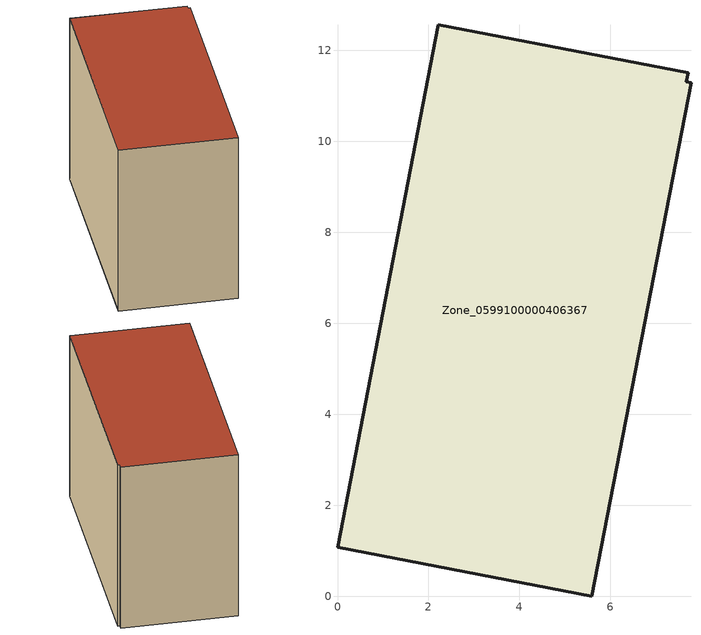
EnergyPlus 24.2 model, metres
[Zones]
Zone_0599100000406367
 floor ground (C_G): 0,1.08 2.21,12.56 7.71,11.5 7.67,11.3 7.77,11.29 5.59,0 z0
 wall outside (C_F): 2.21,12.56 0,1.08 5.59,0 7.77,11.29 7.67,11.3 7.71,11.5 2.21,12.56 z0:8.87
 roof outside (C_R): 5.59,0 7.77,11.29 7.67,11.3 7.71,11.5 2.21,12.56 0,1.08 z8.87
[BUILDING]
Pand.0599100000406367: North Axis=0; Terrain=City; Loads Convergence Tolerance Value=0.04; Temperature Convergence Tolerance Value=0.4; Solar Distribution=FullExterior; Maximum Number of Warmup Days=25; Minimum Number of Warmup Days=1
[Site:Location]
Rotterdam.The.Hague.AP_ZH_NLD Design_Conditions: Latitude=51.96; Longitude=4.45; Time Zone=1; Elevation=-4.5
[SITE:GROUNDTEMPERATURE:BUILDINGSURFACE]
18, 18, 18, 18, 18, 18, 18, 18, 18, 18, 18, 18
[MATERIAL] Thermal Absorptance=0.9; Solar Absorptance=0.7; Visible Absorptance=0.7
Name | Roughness | Thickness | Conductivity | Density | Specific Heat
G.TI.1992-2005 | MediumSmooth | 0.15 | 0.06 | 540 | 1210
F.TI.1992-2005 | Rough | 0.3 | 0.12 | 1920 | 840
R.TI.1992-2005 | MediumRough | 0.2 | 0.08 | 1500 | 1000
[CONSTRUCTION]
C_G: G.TI.1992-2005
C_F: F.TI.1992-2005
C_R: R.TI.1992-2005
[ZONE]
Zone_0599100000406367: Type=1; Multiplier=1; Ceiling Height=Autocalculate; Volume=Autocalculate; Floor Area=autocalculate; Part of Total Floor Area=Yes
[ZONEINFILTRATION:DESIGNFLOWRATE]
Infil_Zone_0599100000406367: Zone or ZoneList or Space or SpaceList=Zone_0599100000406367; Schedule=AlwaysOn; Design Flow Rate Calculation Method=Flow/Area; Flow Rate per Floor Area=0.0015; Constant Term Coefficient=1; Temperature Term Coefficient=0; Velocity Term Coefficient=0; Velocity Squared Term Coefficient=0
[HVACTEMPLATE:ZONE:IDEALLOADSAIRSYSTEM]
Zone_0599100000406367: Maximum Heating Supply Air Temperature=50; Minimum Cooling Supply Air Temperature=13; Maximum Heating Supply Air Humidity Ratio=0.0156; Minimum Cooling Supply Air Humidity Ratio=0.0077; Heating Limit=NoLimit; Cooling Limit=NoLimit; Dehumidification Control Type=ConstantSensibleHeatRatio; Cooling Sensible Heat Ratio=0.7; Dehumidification Setpoint=60; Humidification Control Type=None; Humidification Setpoint=30; Outdoor Air Method=None; Outdoor Air Flow Rate per Person=0.00944; Outdoor Air Flow Rate per Zone Floor Area=0; Outdoor Air Flow Rate per Zone=0; Demand Controlled Ventilation Type=None; Outdoor Air Economizer Type=NoEconomizer; Heat Recovery Type=None; Sensible Heat Recovery Effectiveness=0.7; Latent Heat Recovery Effectiveness=0.65
[ZONECONTROL:THERMOSTAT]
ThermostatControl_Zone_0599100000406367: Zone or ZoneList=Zone_0599100000406367; Control Type Schedule=DualSetpointControlType; Control 1=Thermostat_Zone_0599100000406367; Temperature Difference Between Cutout And Setpoint=0
[THERMOSTATSETPOINT:DUALSETPOINT]
Thermostat_Zone_0599100000406367: Heating Setpoint Temperature Schedule=HeatingSetpoint_Zone_0599100000406367; Cooling Setpoint Temperature Schedule=CoolingSetpoint_Zone_0599100000406367
[SCHEDULE:COMPACT]
HeatingSetpoint_Zone_0599100000406367: Through: 12/31, For: AllDays, Until: 24:00, 21
CoolingSetpoint_Zone_0599100000406367: Through: 12/31, For: AllDays, Until: 24:00, 24
DualSetpointControlType: Through: 12/31, For: AllDays, Until: 24:00, 4
AlwaysOn: Through: 12/31, For: AllDays, Until: 24:00, 1
